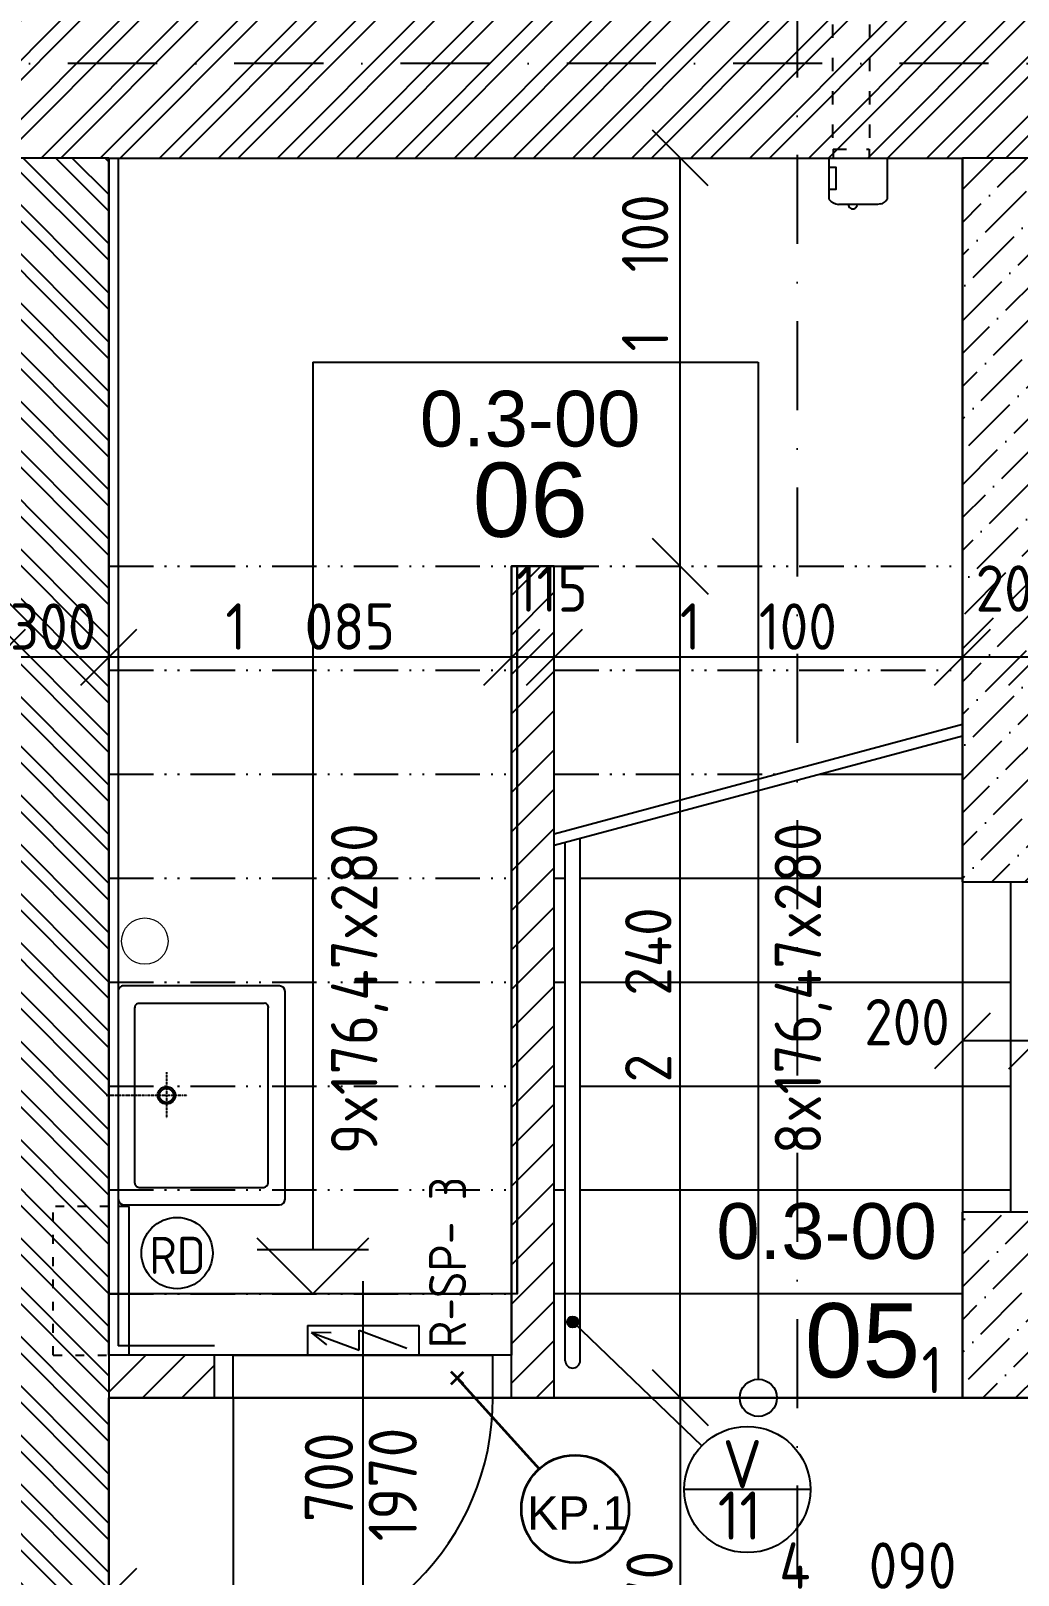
# Model space of a CAD drawing. Extents: x 4511820 to 5180432, y -1526536 to -944957.
# Drawn here: x 5102682 to 5105342, y -1376756 to -1372596 of the extents above; entities that cross this region are included whole.
import ezdxf

# ---------------------------------------------------------------- set-up
doc = ezdxf.new("R2010")
doc.units = 0
doc.header["$MEASUREMENT"] = 0
for name, pattern in [('ACAD_ISO03W100', [30, 12, -18]), ('ACAD_ISO12W100', [22, 12, -3, 0.5, -3, 0.5, -3]), ('BODKOCIARKOVANA_3', [5.6, 3, -1.3, 0, -1.3]), ('DASHDOT', [1, 0.5, -0.25, 0, -0.25])]:
    doc.linetypes.add(name, pattern=pattern)
doc.layers.get('0').update_dxf_attribs({"linetype": 'CONTINUOUS'})
doc.layers.get('Defpoints').update_dxf_attribs({"color": 61, "linetype": 'CONTINUOUS'})
for name, color, linetype in [('DVERE', 45, 'CONTINUOUS'), ('KÓTY', 4, 'CONTINUOUS'), ('MÚRY', 1, 'CONTINUOUS'), ('osi', 253, 'CONTINUOUS'), ('Plochy', 41, 'CONTINUOUS'), ('POPIS', 7, 'CONTINUOUS'), ('POZEMOK', 7, 'CONTINUOUS'), ('TENKÁ', 7, 'CONTINUOUS'), ('tzb', 153, 'CONTINUOUS'), ('ZARIADOVACIE', 144, 'CONTINUOUS'), ('ZZ-elektro', 221, 'CONTINUOUS'), ('zz-vetr', 52, 'CONTINUOUS'), ('ŠRAFY', 82, 'CONTINUOUS')]:
    doc.layers.add(name, color=color, linetype=linetype)
doc.layers.add('preklady', color=74, linetype='CONTINUOUS', lineweight=35)
doc.layers.add('zz-kanal-splaskova', color=37, linetype='CONTINUOUS', lineweight=18)
doc.styles.add('ARIAL', font='arial.ttf')
doc.styles.add('STYLE1', font='isocp.shx')
doc.dimstyles.new('STANDARD-50', dxfattribs={"dimtxt": 125, "dimasz": 150, "dimexe": 10, "dimexo": 200, "dimgap": 20, "dimtad": 1, "dimdsep": 46, "dimlunit": 6, "dimtxsty": 'STYLE1', "dimblk1": 'OBLIQUE', "dimblk2": 'OBLIQUE', "dimsah": 1, "dimcen": 2.5, "dimse1": 1, "dimse2": 1, "dimadec": 0, "dimazin": 0, "dimtfac": 1, "dimtmove": 1, "dimatfit": 3, "dimldrblk": 'OBLIQUE', "dimfxl": 1, "dimtolj": 1, "dimtzin": 0, "dimarcsym": 0})
pattern_1 = [(45, (584112, 0), (-53.0330086, 53.0330086), [])]

# ---------------------------------------------------------------- blocks, each defined once
blk = doc.blocks.new('_OBLIQUE')
at = {"color": 0, "linetype": 'ByBlock'}
blk.add_line((-0.5, -0.5), (0.5, 0.5), dxfattribs=at)
blk = doc.blocks.new('*D21454')
at = {"layer": 'Defpoints', "color": 0}
for p in [(5105392.5, -1374888), (5105862.5, -1374888), (5105862.5, -1375316.4)]:
    blk.add_point(p, dxfattribs=at)
at = {"layer": 'KÓTY', "color": 0, "lineweight": -2}
blk.add_line((5105392.5, -1375316.4), (5105862.5, -1375316.4), dxfattribs=at)
at = {"layer": 'KÓTY', "color": 0, "linetype": 'ByBlock', "lineweight": -2, "xscale": 150, "yscale": 150, "zscale": 150, "rotation": 180}
blk.add_blockref('_OBLIQUE', (5105392.5, -1375316.4), dxfattribs=at)
at = {"layer": 'KÓTY', "color": 0, "linetype": 'ByBlock', "lineweight": -2, "xscale": 150, "yscale": 150, "zscale": 150}
blk.add_blockref('_OBLIQUE', (5105862.5, -1375316.4), dxfattribs=at)
at = {"layer": 'KÓTY', "color": 0, "insert": (5105627.5, -1375233.9), "char_height": 125, "attachment_point": 5, "style": 'STYLE1'}
blk.add_mtext('\\A1;470', dxfattribs=at)
blk = doc.blocks.new('*D21457')
at = {"layer": 'Defpoints', "color": 0}
for p in [(5105192.5, -1375316.4), (5105192.5, -1375333), (5105392.5, -1375333)]:
    blk.add_point(p, dxfattribs=at)
at = {"layer": 'KÓTY', "color": 0, "lineweight": -2}
blk.add_line((5105392.5, -1375316.4), (5105192.5, -1375316.4), dxfattribs=at)
at = {"layer": 'KÓTY', "color": 0, "linetype": 'ByBlock', "lineweight": -2, "xscale": 150, "yscale": 150, "zscale": 150, "rotation": 180}
blk.add_blockref('_OBLIQUE', (5105192.5, -1375316.4), dxfattribs=at)
at = {"layer": 'KÓTY', "color": 0, "linetype": 'ByBlock', "lineweight": -2, "xscale": 150, "yscale": 150, "zscale": 150}
blk.add_blockref('_OBLIQUE', (5105392.5, -1375316.4), dxfattribs=at)
at = {"layer": 'KÓTY', "color": 0, "insert": (5105043, -1375266), "char_height": 125, "attachment_point": 5, "style": 'STYLE1'}
blk.add_mtext('\\A1;200', dxfattribs=at)
blk = doc.blocks.new('*D21507')
at = {"layer": 'Defpoints', "color": 0}
for p in [(5105392.5, -1374282.9), (5105392.5, -1374282.9), (5106992.5, -1374282.9)]:
    blk.add_point(p, dxfattribs=at)
at = {"layer": 'KÓTY', "color": 0, "lineweight": -2}
blk.add_line((5106992.5, -1374282.9), (5105392.5, -1374282.9), dxfattribs=at)
at = {"layer": 'KÓTY', "color": 0, "linetype": 'ByBlock', "lineweight": -2, "xscale": 150, "yscale": 150, "zscale": 150, "rotation": 180}
blk.add_blockref('_OBLIQUE', (5105392.5, -1374282.9), dxfattribs=at)
at = {"layer": 'KÓTY', "color": 0, "linetype": 'ByBlock', "lineweight": -2, "xscale": 150, "yscale": 150, "zscale": 150}
blk.add_blockref('_OBLIQUE', (5106992.5, -1374282.9), dxfattribs=at)
at = {"layer": 'KÓTY', "color": 0, "insert": (5106192.5, -1374200.3), "char_height": 125, "attachment_point": 5, "style": 'STYLE1'}
blk.add_mtext('\\A1;1ﾠ600', dxfattribs=at)
blk = doc.blocks.new('*D21508')
at = {"layer": 'Defpoints', "color": 0}
for p in [(5105192.5, -1374282.9), (5105192.5, -1374282.9), (5105392.5, -1374282.9)]:
    blk.add_point(p, dxfattribs=at)
at = {"layer": 'KÓTY', "color": 0, "lineweight": -2}
blk.add_line((5105392.5, -1374282.9), (5105192.5, -1374282.9), dxfattribs=at)
at = {"layer": 'KÓTY', "color": 0, "linetype": 'ByBlock', "lineweight": -2, "xscale": 150, "yscale": 150, "zscale": 150, "rotation": 180}
blk.add_blockref('_OBLIQUE', (5105192.5, -1374282.9), dxfattribs=at)
at = {"layer": 'KÓTY', "color": 0, "linetype": 'ByBlock', "lineweight": -2, "xscale": 150, "yscale": 150, "zscale": 150}
blk.add_blockref('_OBLIQUE', (5105392.5, -1374282.9), dxfattribs=at)
at = {"layer": 'KÓTY', "color": 0, "insert": (5105343.3, -1374097.9), "char_height": 125, "attachment_point": 5, "style": 'STYLE1'}
blk.add_mtext('\\A1;200', dxfattribs=at)
blk = doc.blocks.new('*D21509')
at = {"layer": 'Defpoints', "color": 0}
for p in [(5104092.5, -1374282.9), (5104092.5, -1374282.9), (5105192.5, -1374282.9)]:
    blk.add_point(p, dxfattribs=at)
at = {"layer": 'KÓTY', "color": 0, "lineweight": -2}
blk.add_line((5105192.5, -1374282.9), (5104092.5, -1374282.9), dxfattribs=at)
at = {"layer": 'KÓTY', "color": 0, "linetype": 'ByBlock', "lineweight": -2, "xscale": 150, "yscale": 150, "zscale": 150, "rotation": 180}
blk.add_blockref('_OBLIQUE', (5104092.5, -1374282.9), dxfattribs=at)
at = {"layer": 'KÓTY', "color": 0, "linetype": 'ByBlock', "lineweight": -2, "xscale": 150, "yscale": 150, "zscale": 150}
blk.add_blockref('_OBLIQUE', (5105192.5, -1374282.9), dxfattribs=at)
at = {"layer": 'KÓTY', "color": 0, "insert": (5104642.5, -1374200.3), "char_height": 125, "attachment_point": 5, "style": 'STYLE1'}
blk.add_mtext('\\A1;1ﾠ100', dxfattribs=at)
blk = doc.blocks.new('*D21510')
at = {"layer": 'Defpoints', "color": 0}
for p in [(5103977.5, -1374282.9), (5103977.5, -1374282.9), (5104092.5, -1374282.9)]:
    blk.add_point(p, dxfattribs=at)
at = {"layer": 'KÓTY', "color": 0, "lineweight": -2}
blk.add_line((5104092.5, -1374282.9), (5103977.5, -1374282.9), dxfattribs=at)
at = {"layer": 'KÓTY', "color": 0, "linetype": 'ByBlock', "lineweight": -2, "xscale": 150, "yscale": 150, "zscale": 150, "rotation": 180}
blk.add_blockref('_OBLIQUE', (5103977.5, -1374282.9), dxfattribs=at)
at = {"layer": 'KÓTY', "color": 0, "linetype": 'ByBlock', "lineweight": -2, "xscale": 150, "yscale": 150, "zscale": 150}
blk.add_blockref('_OBLIQUE', (5104092.5, -1374282.9), dxfattribs=at)
at = {"layer": 'KÓTY', "color": 0, "insert": (5104085.8, -1374097.9), "char_height": 125, "attachment_point": 5, "style": 'STYLE1'}
blk.add_mtext('\\A1;115', dxfattribs=at)
blk = doc.blocks.new('*D21511')
at = {"layer": 'Defpoints', "color": 0}
for p in [(5102892.5, -1374282.9), (5102892.5, -1374282.9), (5103977.5, -1374282.9)]:
    blk.add_point(p, dxfattribs=at)
at = {"layer": 'KÓTY', "color": 0, "lineweight": -2}
blk.add_line((5103977.5, -1374282.9), (5102892.5, -1374282.9), dxfattribs=at)
at = {"layer": 'KÓTY', "color": 0, "linetype": 'ByBlock', "lineweight": -2, "xscale": 150, "yscale": 150, "zscale": 150, "rotation": 180}
blk.add_blockref('_OBLIQUE', (5102892.5, -1374282.9), dxfattribs=at)
at = {"layer": 'KÓTY', "color": 0, "linetype": 'ByBlock', "lineweight": -2, "xscale": 150, "yscale": 150, "zscale": 150}
blk.add_blockref('_OBLIQUE', (5103977.5, -1374282.9), dxfattribs=at)
at = {"layer": 'KÓTY', "color": 0, "insert": (5103435, -1374200.3), "char_height": 125, "attachment_point": 5, "style": 'STYLE1'}
blk.add_mtext('\\A1;1ﾠ085', dxfattribs=at)
blk = doc.blocks.new('*D21512')
at = {"layer": 'Defpoints', "color": 0}
for p in [(5102592.5, -1374282.9), (5102592.5, -1374282.9), (5102892.5, -1374282.9)]:
    blk.add_point(p, dxfattribs=at)
at = {"layer": 'KÓTY', "color": 0, "lineweight": -2}
blk.add_line((5102892.5, -1374282.9), (5102592.5, -1374282.9), dxfattribs=at)
at = {"layer": 'KÓTY', "color": 0, "linetype": 'ByBlock', "lineweight": -2, "xscale": 150, "yscale": 150, "zscale": 150, "rotation": 180}
blk.add_blockref('_OBLIQUE', (5102592.5, -1374282.9), dxfattribs=at)
at = {"layer": 'KÓTY', "color": 0, "linetype": 'ByBlock', "lineweight": -2, "xscale": 150, "yscale": 150, "zscale": 150}
blk.add_blockref('_OBLIQUE', (5102892.5, -1374282.9), dxfattribs=at)
at = {"layer": 'KÓTY', "color": 0, "insert": (5102742.5, -1374200.4), "char_height": 125, "attachment_point": 5, "style": 'STYLE1'}
blk.add_mtext('\\A1;300', dxfattribs=at)
blk = doc.blocks.new('*D21520')
at = {"layer": 'Defpoints', "color": 0}
for p in [(5104432, -1374038), (5105288.5, -1374038), (5105288.5, -1376278)]:
    blk.add_point(p, dxfattribs=at)
at = {"layer": 'KÓTY', "color": 0, "lineweight": -2}
blk.add_line((5104432, -1376278), (5104432, -1374038), dxfattribs=at)
at = {"layer": 'KÓTY', "color": 0, "linetype": 'ByBlock', "lineweight": -2, "xscale": 150, "yscale": 150, "zscale": 150}
for p, rotation in [((5104432, -1374038), 90), ((5104432, -1376278), 270)]:
    blk.add_blockref('_OBLIQUE', p, dxfattribs=dict(at, rotation=rotation))
at = {"layer": 'KÓTY', "color": 0, "insert": (5104346, -1375192.5), "char_height": 125, "attachment_point": 5, "rotation": 90, "style": 'STYLE1'}
blk.add_mtext('\\A1;2ﾠ240', dxfattribs=at)
blk = doc.blocks.new('*D21521')
at = {"layer": 'Defpoints', "color": 0}
for p in [(5104432, -1372938), (5104432, -1372938), (5104432, -1374038)]:
    blk.add_point(p, dxfattribs=at)
at = {"layer": 'KÓTY', "color": 0, "lineweight": -2}
blk.add_line((5104432, -1374038), (5104432, -1372938), dxfattribs=at)
at = {"layer": 'KÓTY', "color": 0, "linetype": 'ByBlock', "lineweight": -2, "xscale": 150, "yscale": 150, "zscale": 150}
for p, rotation in [((5104432, -1372938), 90), ((5104432, -1374038), 270)]:
    blk.add_blockref('_OBLIQUE', p, dxfattribs=dict(at, rotation=rotation))
at = {"layer": 'KÓTY', "color": 0, "insert": (5104337.5, -1373247.5), "char_height": 125, "attachment_point": 5, "rotation": 90, "style": 'STYLE1'}
blk.add_mtext('\\A1;1ﾠ100', dxfattribs=at)
blk = doc.blocks.new('*D21522')
at = {"layer": 'Defpoints', "color": 0}
for p in [(5104092.5, -1376278), (5104092.5, -1377548), (5104432, -1377548)]:
    blk.add_point(p, dxfattribs=at)
at = {"layer": 'KÓTY', "color": 0, "lineweight": -2}
blk.add_line((5104432, -1376278), (5104432, -1377548), dxfattribs=at)
at = {"layer": 'KÓTY', "color": 0, "linetype": 'ByBlock', "lineweight": -2, "xscale": 150, "yscale": 150, "zscale": 150}
for p, rotation in [((5104432, -1376278), 90), ((5104432, -1377548), 270)]:
    blk.add_blockref('_OBLIQUE', p, dxfattribs=dict(at, rotation=rotation))
at = {"layer": 'KÓTY', "color": 0, "insert": (5104349.5, -1376913), "char_height": 125, "attachment_point": 5, "rotation": 90, "style": 'STYLE1'}
blk.add_mtext('\\A1;1ﾠ270', dxfattribs=at)
blk = doc.blocks.new('*D21536')
at = {"layer": 'Defpoints', "color": 0}
for p in [(5106982.5, -1376812.5), (5102892.5, -1377548), (5106982.5, -1377548)]:
    blk.add_point(p, dxfattribs=at)
at = {"layer": 'KÓTY', "color": 0, "lineweight": -2}
blk.add_line((5102892.5, -1376812.5), (5106982.5, -1376812.5), dxfattribs=at)
at = {"layer": 'KÓTY', "color": 0, "linetype": 'ByBlock', "lineweight": -2, "xscale": 150, "yscale": 150, "zscale": 150, "rotation": 180}
blk.add_blockref('_OBLIQUE', (5102892.5, -1376812.5), dxfattribs=at)
at = {"layer": 'KÓTY', "color": 0, "linetype": 'ByBlock', "lineweight": -2, "xscale": 150, "yscale": 150, "zscale": 150}
blk.add_blockref('_OBLIQUE', (5106982.5, -1376812.5), dxfattribs=at)
at = {"layer": 'KÓTY', "color": 0, "insert": (5104937.5, -1376730), "char_height": 125, "attachment_point": 5, "style": 'STYLE1'}
blk.add_mtext('\\A1;4ﾠ090', dxfattribs=at)

msp = doc.modelspace()

# ---------------------------------------------------------------- hatches: boundary and pattern name
at = {"layer": 'TENKÁ'}
h = msp.add_hatch(color=256, dxfattribs=at)
h.dxf.hatch_style = 1
h.paths.add_polyline_path([(5104142.5, -1376088.548, 2.41421356), (5104127.5, -1376073.548, 0.41421356)])
at = {"layer": 'ŠRAFY'}
h = msp.add_hatch(dxfattribs=at)
h.set_pattern_fill('ANSI32', color=256, scale=300)
h.paths.add_polyline_path([(5101142.5, -1372938.048), (5101442.5, -1372938.048), (5102592.5, -1372938.048), (5102892.5, -1372938.048), (5105192.5, -1372938.048), (5105392.5, -1372938.048), (5106992.5, -1372938.048), (5107192.5, -1372938.048), (5107192.5, -1372558.048), (5100942.5, -1372558.048), (5100942.5, -1372628.048), (5100942.5, -1372938.048), (5101027.5, -1372938.048)])
h = msp.add_hatch(dxfattribs=at)
h.set_pattern_fill('ANSI32', color=256, scale=250, angle=90)
h.paths.add_polyline_path([(5102892.5, -1375438.048), (5102892.5, -1375158.048), (5102892.5, -1374878.048), (5102892.5, -1374598.048), (5102892.5, -1374318.048), (5102892.5, -1374038.048), (5102892.5, -1372938.048), (5102592.5, -1372938.048), (5102592.5, -1377938.048), (5102777.5, -1377938.048), (5102777.5, -1377978.048), (5102892.5, -1377978.048), (5102892.5, -1377848.048), (5105847.5, -1377848.048), (5105927.5, -1377848.048), (5106327.5, -1377848.048), (5106407.5, -1377848.048), (5107282.5, -1377848.048), (5107282.5, -1377648.048), (5109157.5, -1377648.048), (5109157.5, -1377348.048), (5107062.5, -1377348.048), (5106992.5, -1377348.048), (5106982.5, -1377348.048), (5106982.5, -1377548.048), (5102892.5, -1377548.048), (5102892.5, -1376278.048), (5102892.5, -1376163.048), (5102892.5, -1375998.048), (5102892.5, -1375718.048), (5102892.5, -1375563.048)])
h = msp.add_hatch(dxfattribs=at)
h.set_pattern_fill('ANSI36', color=256, scale=500)
h.set_pattern_definition([(45, (630991.81, 84871.815), (33.1456304, 121.533978), [156.25, -31.25, 0, -31.25])])
h.paths.add_polyline_path([(5105192.5, -1372938.048), (5105192.5, -1374038.048), (5105192.5, -1374318.048), (5105192.5, -1374463.609), (5105192.5, -1374494.667), (5105192.5, -1374598.048), (5105192.5, -1374878.048), (5105192.5, -1374888.048), (5105392.5, -1374888.048), (5105862.5, -1374888.048), (5105862.5, -1374688.048), (5105412.5, -1374688.048), (5105392.5, -1374688.048), (5105392.5, -1374427.048), (5105392.5, -1374387.048), (5105392.5, -1373099.048), (5105392.5, -1373059.048), (5105392.5, -1372938.048)])
at = {"layer": 'ŠRAFY', "ltscale": 0.25}
h = msp.add_hatch(dxfattribs=at)
h.set_pattern_fill('ANSI31', color=256, scale=600, style=0)
h.set_pattern_definition(pattern_1)
h.paths.add_polyline_path([(5103977.5, -1374038.048), (5103977.5, -1376278.048), (5104092.5, -1376278.048), (5104092.5, -1374038.048)])
h = msp.add_hatch(dxfattribs=at)
h.set_pattern_fill('ANSI36', color=256, scale=500)
h.set_pattern_definition([(45, (584112, -252049.5), (33.1456304, 121.533978), [156.25, -31.25, 0, -31.25])])
h.paths.add_polyline_path([(5105392.5, -1376278.048), (5105392.5, -1375778.048), (5105192.5, -1375778.048), (5105192.5, -1375998.048), (5105192.5, -1376278.048)])
h = msp.add_hatch(dxfattribs=at)
h.set_pattern_fill('ANSI31', color=256, scale=600, style=0)
h.set_pattern_definition(pattern_1)
h.paths.add_polyline_path([(5102892.5, -1376278.048), (5103177.5, -1376278.048), (5103177.5, -1376163.048), (5102892.5, -1376163.048)])

# ---------------------------------------------------------------- linework, layer by layer
at = {"layer": 'DVERE', "ltscale": 0.25}
msp.add_line((5103577.5, -1377196.048), (5103577.5, -1375963.392), dxfattribs=at)
at = {"layer": 'DVERE'}
for p, q in [((5103227.5, -1376163.048), (5103927.5, -1376163.048)), ((5103927.5, -1376278.048), (5103227.5, -1376278.048)), ((5103227.5, -1376278.048), (5103227.5, -1376978.048))]:
    msp.add_line(p, q, dxfattribs=at)
msp.add_arc((5103227.5, -1376278.048), 700, 270, 0, dxfattribs=at)
at = {"layer": 'MÚRY'}
for p, q in [((5102892.5, -1372938.048), (5102892.5, -1376163.048)), ((5102892.5, -1372938.048), (5105192.5, -1372938.048)), ((5105192.5, -1374888.048), (5105192.5, -1372938.048)), ((5103977.5, -1376183.048), (5103977.5, -1374038.048)), ((5103977.5, -1374038.048), (5104092.5, -1374038.048)), ((5104092.5, -1376278.048), (5104092.5, -1374038.048)), ((5105192.5, -1374888.048), (5105862.5, -1374888.048)), ((5105192.5, -1376278.048), (5105192.5, -1375778.048)), ((5105392.5, -1375778.048), (5105192.5, -1375778.048)), ((5103227.5, -1376163.048), (5102892.5, -1376163.048)), ((5103227.5, -1376278.048), (5103227.5, -1376163.048)), ((5103977.5, -1376163.048), (5103927.5, -1376163.048)), ((5103927.5, -1376278.048), (5103927.5, -1376163.048)), ((5102892.5, -1376278.048), (5102892.5, -1377548.048)), ((5103227.5, -1376278.048), (5102892.5, -1376278.048)), ((5104092.5, -1376278.048), (5103927.5, -1376278.048)), ((5105392.5, -1376278.048), (5105192.5, -1376278.048))]:
    msp.add_line(p, q, dxfattribs=at)
at = {"layer": 'osi', "linetype": 'BODKOCIARKOVANA_3', "ltscale": 80}
for p, q in [((5104747.5, -1371584.954), (5104747.5, -1401996.195)), ((5157242.5, -1372683.048), (5093572.5, -1372683.048))]:
    msp.add_line(p, q, dxfattribs=at)
at = {"layer": 'Plochy'}
for points in [[(5105192.5, -1376278.048), (5104092.5, -1376278.048), (5104092.5, -1374038.048), (5103992.5, -1374038.048), (5103992.5, -1375998.048), (5102892.5, -1375998.048), (5102892.5, -1372938.048), (5105192.5, -1372938.048)], [(5105192.5, -1375998.048), (5104092.5, -1375998.048), (5104092.5, -1374038.048), (5103977.5, -1374038.048), (5103977.5, -1376163.048), (5102892.5, -1376163.048), (5102892.5, -1372938.048), (5105192.5, -1372938.048)], [(5102892.5, -1377548.048), (5102892.5, -1376278.048), (5105392.5, -1376278.048), (5105392.5, -1374888.048), (5106992.5, -1374888.048), (5106992.5, -1377348.048), (5106982.5, -1377348.048), (5106982.5, -1377548.048)]]:
    msp.add_lwpolyline(points, close=True, dxfattribs=at)
at = {"layer": 'POZEMOK'}
for p, q in [((5103442.5, -1373488.048), (5104642.5, -1373488.048)), ((5103442.5, -1373488.048), (5103442.5, -1375878.048)), ((5104642.5, -1373488.048), (5104642.5, -1376228.048)), ((5104092.5, -1374758.353), (5105192.5, -1374463.609)), ((5104092.5, -1374789.411), (5105192.5, -1374494.667)), ((5104122.5, -1376178.048), (5104122.5, -1374781.373)), ((5104162.5, -1376178.048), (5104162.5, -1374770.655)), ((5105322.5, -1375778.048), (5105322.5, -1374888.048)), ((5103442.5, -1375998.048), (5103292.5, -1375848.048)), ((5103592.5, -1375848.048), (5103442.5, -1375998.048)), ((5103292.5, -1375878.048), (5103592.5, -1375878.048))]:
    msp.add_line(p, q, dxfattribs=at)
msp.add_circle((5104642.5, -1376278.048), 50, dxfattribs=at)
msp.add_arc((5104142.5, -1376178.048), 20, 180, 0, dxfattribs=at)
at = {"layer": 'preklady'}
for p, q in [((5103814.882, -1376241.616), (5103848.116, -1376208.382)), ((5103848.117, -1376241.617), (5103814.883, -1376208.383)), ((5103831.499, -1376224.999), (5104051.936, -1376469.637))]:
    msp.add_line(p, q, dxfattribs=at)
at = {"layer": 'preklady', "ltscale": 0.25}
msp.add_circle((5104149, -1376577.357), 145, dxfattribs=at)
at = {"layer": 'TENKÁ'}
for p, q in [((5102892.5, -1372938.048), (5102592.5, -1372938.048)), ((5105392.5, -1372938.048), (5105192.5, -1372938.048)), ((5103992.5, -1375998.048), (5103992.5, -1374038.048)), ((5104806.677, -1374598.048), (5105192.5, -1374598.048)), ((5104092.5, -1374878.048), (5104122.5, -1374878.048)), ((5104162.5, -1374878.048), (5105192.5, -1374878.048)), ((5104092.5, -1375158.048), (5104122.5, -1375158.048)), ((5104162.5, -1375158.048), (5105322.5, -1375158.048)), ((5104092.5, -1375438.048), (5104122.5, -1375438.048)), ((5104162.5, -1375438.048), (5105322.5, -1375438.048)), ((5104092.5, -1375718.048), (5104122.5, -1375718.048)), ((5104162.5, -1375718.048), (5105322.5, -1375718.048)), ((5104122.5, -1375998.048), (5104092.5, -1375998.048)), ((5105192.5, -1375998.048), (5104162.5, -1375998.048)), ((5104142.5, -1376073.548), (5104490.182, -1376407.394)), ((5102892.5, -1376163.048), (5102892.5, -1376278.048)), ((5103177.5, -1376278.048), (5103177.5, -1376163.048)), ((5103977.5, -1376278.048), (5103977.5, -1376163.048)), ((5104092.5, -1376278.048), (5105192.5, -1376278.048))]:
    msp.add_line(p, q, dxfattribs=at)
at = {"layer": 'TENKÁ', "ltscale": 0.25}
for p, q in [((5102917.5, -1372938.048), (5102917.5, -1376138.048)), ((5103177.5, -1376138.048), (5102917.5, -1376138.048)), ((5104782.805, -1376525.138), (5104442.805, -1376525.138))]:
    msp.add_line(p, q, dxfattribs=at)
at = {"layer": 'TENKÁ', "linetype": 'ACAD_ISO12W100', "ltscale": 10}
for p, q in [((5102892.5, -1374038.048), (5103977.5, -1374038.048)), ((5104092.5, -1374038.048), (5105192.5, -1374038.048)), ((5102892.5, -1374318.048), (5103992.5, -1374318.048)), ((5104092.5, -1374318.048), (5105192.5, -1374318.048)), ((5102892.5, -1374598.048), (5103992.5, -1374598.048)), ((5104092.5, -1374598.048), (5104690.766, -1374598.048)), ((5102892.5, -1374878.048), (5103992.5, -1374878.048)), ((5105192.5, -1374888.048), (5105192.5, -1375778.048)), ((5102892.5, -1375158.048), (5103992.5, -1375158.048)), ((5102892.5, -1375438.048), (5103992.5, -1375438.048)), ((5102892.5, -1375718.048), (5103992.5, -1375718.048)), ((5102892.5, -1375998.048), (5103992.5, -1375998.048))]:
    msp.add_line(p, q, dxfattribs=at)
at = {"layer": 'TENKÁ'}
msp.add_circle((5104142.5, -1376073.548), 15, dxfattribs=at)
at = {"layer": 'TENKÁ', "ltscale": 0.25}
msp.add_circle((5104612.805, -1376525.138), 170, dxfattribs=at)
at = {"layer": 'tzb', "linetype": 'ACAD_ISO03W100', "ltscale": 2}
for p, q in [((5102742.5, -1376163.048), (5102742.5, -1375763.048)), ((5102892.5, -1375763.048), (5102742.5, -1375763.048)), ((5102742.5, -1376163.048), (5102892.5, -1376163.048))]:
    msp.add_line(p, q, dxfattribs=at)
at = {"layer": 'tzb'}
for p, q in [((5102947.5, -1375763.048), (5102917.5, -1375763.048)), ((5102947.5, -1376163.048), (5102947.5, -1375763.048))]:
    msp.add_line(p, q, dxfattribs=at)
msp.add_circle((5103076.334, -1375888.089), 96, dxfattribs=at)
at = {"layer": 'ZARIADOVACIE', "linetype": 'Continuous'}
for p, q in [((5102917.5, -1375183.188), (5102917.5, -1375743.188)), ((5103352.499, -1375168.188), (5102932.499, -1375168.188)), ((5103367.499, -1375743.188), (5103367.499, -1375183.188)), ((5102962.115, -1375228.045), (5102962.115, -1375698.445)), ((5103310.114, -1375215.445), (5102974.114, -1375215.445)), ((5103322.114, -1375698.445), (5103322.114, -1375228.045)), ((5102974.115, -1375711.045), (5103310.114, -1375711.045)), ((5102932.5, -1375758.188), (5103352.499, -1375758.188))]:
    msp.add_line(p, q, dxfattribs=at)
at = {"layer": 'ZARIADOVACIE', "linetype": 'DASHDOT'}
for p, q in [((5103047.79, -1375400.363), (5103047.79, -1375524.969)), ((5102885.725, -1375463.048), (5103103.595, -1375463.048))]:
    msp.add_line(p, q, dxfattribs=at)
at = {"layer": 'ZARIADOVACIE', "linetype": 'Continuous'}
for centre, radius in [((5103047.79, -1375463.048), 23.698), ((5103047.79, -1375463.188), 19.252)]:
    msp.add_circle(centre, radius, dxfattribs=at)
for centre, radius, start, end in [((5102932.023, -1375182.712), 14.532, 88.122916, 181.877454), ((5103351.443, -1375184.244), 16.09, 3.762232, 86.237398), ((5102973.576, -1375226.946), 11.514, 87.321672, 185.476211), ((5103311.979, -1375225.683), 10.407, 346.881755, 100.324499), ((5102974.394, -1375698.764), 12.283, 178.508395, 268.697419), ((5103309.103, -1375698.068), 13.016, 274.454091, 358.340095), ((5102934.318, -1375741.371), 16.915, 186.167557, 263.831703), ((5103352.049, -1375742.739), 15.456, 271.666178, 358.334562)]:
    msp.add_arc(centre, radius, start, end, dxfattribs=at)
at = {"layer": 'ZZ-elektro'}
for p, q in [((5103427.5, -1376083.048), (5103427.5, -1376163.048)), ((5103427.5, -1376083.048), (5103727.5, -1376083.048)), ((5103438.692, -1376101.647), (5103567.186, -1376149.931)), ((5103491.999, -1376102.97), (5103438.692, -1376101.647)), ((5103479.679, -1376135.756), (5103438.692, -1376101.647)), ((5103567.186, -1376149.931), (5103567.186, -1376096.218)), ((5103567.186, -1376096.218), (5103695.679, -1376144.502)), ((5103727.5, -1376083.048), (5103727.5, -1376163.048))]:
    msp.add_line(p, q, dxfattribs=at)
at = {"layer": 'zz-kanal-splaskova'}
msp.add_circle((5102989.563, -1375047.713), 62.5, dxfattribs=at)
at = {"layer": 'zz-vetr', "linetype": 'ACAD_ISO03W100', "ltscale": 3}
for p, q in [((5104842.5, -1372398.048), (5104842.5, -1372938.048)), ((5104942.5, -1372398.048), (5104942.5, -1372938.048)), ((5104843.97, -1372913.851), (5104843.97, -1372938.048)), ((5104843.97, -1372913.851), (5104941.03, -1372913.851)), ((5104941.03, -1372913.851), (5104941.03, -1372938.048))]:
    msp.add_line(p, q, dxfattribs=at)
at = {"layer": 'zz-vetr', "ltscale": 3}
for p, q in [((5104833.616, -1373049.784), (5104833.616, -1372938.048)), ((5104833.616, -1372938.048), (5104989.535, -1372938.048)), ((5104989.535, -1372938.048), (5104989.535, -1373048.725)), ((5104963.236, -1373062.855), (5104858.869, -1373062.855)), ((5104971.964, -1373061.643), (5104963.236, -1373062.855))]:
    msp.add_line(p, q, dxfattribs=at)
msp.add_lwpolyline([(5104833.616, -1373023.188), (5104833.616, -1372962.651), (5104851.796, -1372962.651), (5104851.796, -1373023.188)], close=True, dxfattribs=at)
for centre, radius, start, end in [((5104860.872, -1373028.055), 34.858, 218.563141, 266.704896), ((5104896.999, -1373063.401), 11.724, 177.33301, 2.66699), ((5104968.812, -1373038.947), 22.914, 277.906083, 334.739791)]:
    msp.add_arc(centre, radius, start, end, dxfattribs=at)

# ---------------------------------------------------------------- texts
at = {"layer": 'POPIS', "lineweight": 40, "ltscale": 0.25, "style": 'ARIAL'}
for s, height, p in [('0.3-00', 150, (5103730.561, -1373715.224)), ('06', 200, (5103872.769, -1373958.627)), ('0.3-00', 150, (5104529.561, -1375903.724)), ('05', 200, (5104767.769, -1376223.127))]:
    msp.add_text(s, height=height, dxfattribs=at).set_placement(p)
at = {"layer": 'preklady', "linetype": 'Continuous', "lineweight": 20, "style": 'ARIAL'}
msp.add_text('KP.1', height=90, dxfattribs=at).set_placement((5104019.736, -1376633.613))
at = {"layer": 'TENKÁ', "linetype": 'Continuous', "style": 'STYLE1'}
for s, height, p in [('9x176,47x280', 125, (5103616.161, -1375621.79)), ('8x176,47x280', 125, (5104811.661, -1375621.79)), ('1970', 130, (5103722.524, -1376664.737)), ('700', 130, (5103550.417, -1376612.963))]:
    msp.add_text(s, height=height, rotation=90, dxfattribs=at).set_placement(p)
at = {"layer": 'TENKÁ', "ltscale": 0.25, "style": 'STYLE1'}
msp.add_text('1', height=125, dxfattribs=at).set_placement((5105082.483, -1376265.792))
at = {"layer": 'TENKÁ', "style": 'STYLE1'}
for s, p in [('V', (5104546.775, -1376521.638)), ('11', (5104533.275, -1376660.274))]:
    msp.add_text(s, height=130, dxfattribs=at).set_placement(p)
at = {"layer": 'tzb', "style": 'STYLE1'}
msp.add_text('RD', height=100, dxfattribs=at).set_placement((5103001.706, -1375944.288))
at = {"layer": 'ZZ-elektro', "style": 'STYLE1'}
msp.add_text('R-SP- 3', height=100, rotation=90, dxfattribs=at).set_placement((5103855.239, -1376144.502))

# ---------------------------------------------------------------- dimensions: what is measured, and where the dimension line sits
at = {"layer": 'KÓTY'}
for base, p1, p2, picture, middle in [((5104432, -1372938.048), (5104432, -1374038.048), (5104432, -1372938.048), '*D21521', (5104420, -1373247.5)), ((5104432, -1374038.048), (5105288.5, -1376278.048), (5105288.5, -1374038.048), '*D21520', (5104428.5, -1375192.5))]:
    dim = msp.add_linear_dim(base=base, p1=p1, p2=p2, angle=90, dimstyle='STANDARD-50', dxfattribs=at)
    dim.commit()
    dim.dimension.update_dxf_attribs({"geometry": picture, "text_midpoint": middle, "dimtype": 160})
for base, p1, p2, picture, middle in [((5103977.5, -1374282.857), (5104092.5, -1374282.857), (5103977.5, -1374282.857), '*D21510', (5104085.75, -1374097.857)), ((5105192.5, -1374282.857), (5105392.5, -1374282.857), (5105192.5, -1374282.857), '*D21508', (5105343.25, -1374097.857)), ((5102592.5, -1374282.857), (5102892.5, -1374282.857), (5102592.5, -1374282.857), '*D21512', (5102742.5, -1374200.357)), ((5102892.5, -1374282.857), (5103977.5, -1374282.857), (5102892.5, -1374282.857), '*D21511', (5103435, -1374200.314)), ((5104092.5, -1374282.857), (5105192.5, -1374282.857), (5104092.5, -1374282.857), '*D21509', (5104642.5, -1374200.314)), ((5105392.5, -1374282.857), (5106992.5, -1374282.857), (5105392.5, -1374282.857), '*D21507', (5106192.5, -1374200.314)), ((5106982.5, -1376812.5), (5102892.5, -1377548.048), (5106982.5, -1377548.048), '*D21536', (5104937.5, -1376729.957))]:
    dim = msp.add_linear_dim(base=base, p1=p1, p2=p2, dimstyle='STANDARD-50', dxfattribs=at)
    dim.commit()
    dim.dimension.update_dxf_attribs({"geometry": picture, "text_midpoint": middle})
dim = msp.add_linear_dim(base=(5105862.5, -1375316.357), p1=(5105392.5, -1374888.048), p2=(5105862.5, -1374888.048), dimstyle='STANDARD-50', override={"dimtxsty": 'STYLE1', "dimldrblk": 'OBLIQUE'}, dxfattribs=at)
dim.commit()
dim.dimension.update_dxf_attribs({"geometry": '*D21454', "text_midpoint": (5105627.5, -1375233.857)})
dim = msp.add_linear_dim(base=(5105192.5, -1375316.357), p1=(5105392.5, -1375333.048), p2=(5105192.5, -1375333.048), dimstyle='STANDARD-50', dxfattribs=at)
dim.commit()
dim.dimension.update_dxf_attribs({"geometry": '*D21457', "text_midpoint": (5105043, -1375348.5), "dimtype": 160})
dim = msp.add_linear_dim(base=(5104432, -1377548.048), p1=(5104092.5, -1376278.048), p2=(5104092.5, -1377548.048), angle=90, dimstyle='STANDARD-50', dxfattribs=at)
dim.commit()
dim.dimension.update_dxf_attribs({"geometry": '*D21522', "text_midpoint": (5104349.457, -1376913.048)})

doc.saveas('drawing.dxf')
